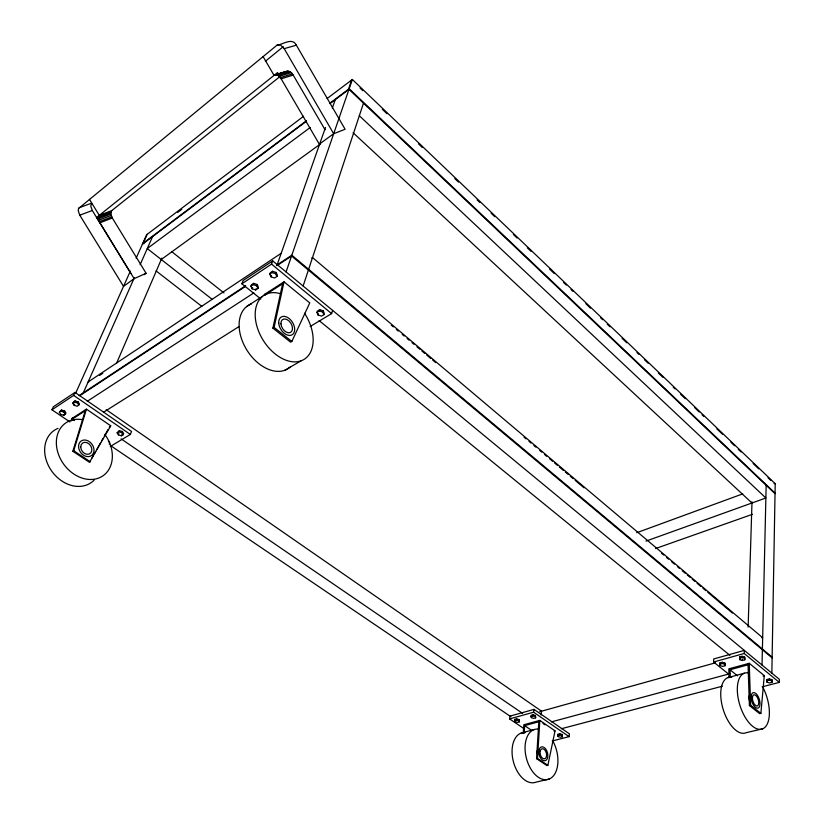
<?xml version="1.0" encoding="UTF-8"?>
<svg xmlns="http://www.w3.org/2000/svg" width="824" height="824" viewBox="0 0 824 824"><rect width="100%" height="100%" fill="white"/><g stroke="black" fill="none" stroke-linecap="round" stroke-linejoin="round"><path stroke-width="1.24" d="M762.221 686.804L779.308 682.396L779.35 679.326L272.703 260.899L243.08 280.603L241.895 283.796L260.796 298.957M771.851 673.136L775.209 483.688L352.363 79.495L327.128 98.53M771.995 682.324L771.892 679.687L769.338 678.904L766.928 679.532L766.897 680.758L767.031 682.169L769.575 682.952L771.995 682.324L771.892 679.687M771.872 680.912L769.317 680.13L769.338 678.904M767.031 682.169L766.928 679.532M762.035 665.03L766.166 485.284M748.13 627.115L752.003 501.847M779.308 682.396L744.206 653.484L744.309 650.383L713.728 658.963L713.584 662.022L729.24 674.578M744.793 659.797L744.659 657.099L742.053 656.285L739.622 656.965L739.581 658.191L739.756 659.664L742.362 660.467L744.793 659.797L744.659 657.099M739.581 658.191L742.012 657.521L742.053 656.285M742.362 660.467L742.403 659.241M739.756 659.664L739.622 656.965M737.521 675.824L729.982 669.747L730.023 668.532L730.239 677.349M725.007 665.74L724.852 663.083L722.277 662.29L719.898 662.939L719.846 664.165L720.052 665.607L722.627 666.4L725.007 665.74L724.852 663.083M719.846 664.165L722.215 663.505L722.277 662.29M720.052 665.607L719.898 662.939M539.844 720.403L555.046 730.837L547.878 765.311L537.516 758.441L539.844 720.403L523.827 724.77L523.219 733.576M547.878 765.311L546.909 765.548L536.558 758.677L538.896 720.66L538.741 721.783L524.6 725.625L524.754 724.523L524.157 733.329M729.982 669.747L747.986 664.844L748.017 663.619L749.397 705.54L759.646 713.656L760.882 713.357L764.281 675.639L749.232 663.289L728.838 668.851L729.055 677.668M552.255 740.992L569.096 736.646L569.425 733.854L534.004 709.382L510.015 716.118L509.593 718.909L523.147 728.066M562.38 736.78L562.123 734.493L559.815 733.803L557.91 734.297L557.766 735.41L558.178 736.594L560.475 737.274L562.38 736.78L562.123 734.493M557.766 735.41L559.671 734.915L559.815 733.803M558.178 736.594L557.91 734.297M541.028 714.964L541.543 711.184L106.183 409.662M535.641 717.828L535.353 715.479L533.004 714.789L531.099 715.314L530.944 716.437L531.398 717.653L533.746 718.353L535.641 717.828L535.353 715.479M531.398 717.653L531.552 716.54M530.944 716.437L532.85 715.901L533.004 714.789M569.096 736.646L533.612 712.214L534.004 709.382M519.285 721.886L518.986 719.568L516.648 718.878L514.784 719.393L514.619 720.506L515.093 721.711L517.421 722.401L519.285 721.886L518.986 719.568M515.093 721.711L514.784 719.393M514.619 720.506L516.483 719.991L516.648 718.878M112.332 218L99.931 222.81L98.375 217.423L99.282 215.373L277.523 72.574L319.31 144.159L333.679 133.725L345.122 129.275L296.362 45.196C292.335 37.029 282.993 44.547 276.988 45.186L78.538 208.503L78.229 210.82L79.784 215.188L123.518 286.361L134.147 278.646L146.095 273.29L112.311 218.01L110.828 213.993L111.549 210.779L280.15 76.426M264.185 294.632L284.043 281.829L309.762 302.923L291.84 341.466L290.625 342.187L272.888 328.137L282.859 282.601L282.416 283.878L264.885 295.157L265.338 293.89M272.888 328.137L274.093 327.396L284.043 281.829M71.142 420.961L71.894 418.53L86.458 409.147L110.715 425.802L89.507 462.326L72.842 451.274L85.593 409.703L85.078 410.898L72.224 419.169L74.325 420.59M72.842 451.274L73.717 450.738L86.458 409.147M310.164 326.5L331.629 313.614L332.618 310.38M323.873 314.686L324.275 313.398L323.204 310.813L319.733 309.669L317.343 311.122L316.941 312.409L318.023 314.984L321.484 316.128L323.873 314.686L322.802 312.1L323.204 310.813M71.987 420.415L72.749 417.984L72.224 419.169M318.023 314.984L318.424 313.707M316.941 312.409L319.331 310.957L319.733 309.669M303.119 286.021L363.487 103.155M351.673 80.01L348.48 89.26L349.211 89.96M286.072 271.941L352.363 79.495M276.916 276.473L277.369 275.185L276.174 272.456L272.6 271.271L270.241 272.826L269.788 274.114L270.993 276.833L274.547 278.007L276.916 276.473L275.721 273.743L276.174 272.456M270.993 276.833L271.446 275.556M277.091 264.947L325.48 127.493M332.309 108.099L335.296 99.601M269.788 274.114L272.147 272.559L272.6 271.271M241.895 283.796L271.549 264.123L272.703 260.899M257.953 288.462L256.728 285.794L257.191 284.517L253.668 283.353L251.372 284.867L250.908 286.144L252.134 288.802L255.656 289.966L257.953 288.462L258.406 287.185L257.191 284.517M255.656 289.966L256.11 288.688M250.908 286.144L253.205 284.63L253.668 283.353M252.134 288.802L252.597 287.535M110.272 446.484L130.336 434.444L131.552 431.446L75.005 392.399L53.313 406.829L51.964 409.796L69.989 421.97M123.178 434.732L123.672 433.548L122.395 431.539L119.367 430.591L117.121 432.847L118.399 434.856L121.427 435.803L123.178 434.732L121.911 432.724L118.872 431.776L117.121 432.847M121.911 432.724L122.395 431.539M121.427 435.803L121.911 434.608M118.872 431.776L119.367 430.591M118.399 434.856L118.883 433.671M109.242 444.064L109.726 442.89L108.449 440.912M109.345 427.522L110.715 425.802M116.586 363.209L161.865 258.097M78.96 405.151L77.58 403.049L78.115 401.865L75.005 400.886L72.749 403.214L74.129 405.315L77.229 406.284L79.485 403.966L78.115 401.865M82.977 393.594L134.415 277.554M140.132 264.669L152.605 236.54M72.749 403.214L75.005 400.886M74.129 405.315L74.665 404.121M75.489 393.594L130.388 271.024M136.145 258.18L146.651 234.716L303.613 116.277M147.156 234.335L143.191 243.193L143.881 243.739M65.498 414.245L64.118 412.185L64.653 411.001L61.573 410.043L59.359 412.33L60.749 414.39L63.809 415.348L66.033 413.061L64.653 411.001M63.809 415.348L64.344 414.163M51.964 409.796L73.666 395.396L75.005 392.399M59.359 412.33L61.573 410.043M91.979 457.959L93.205 455.785M94.441 453.602L95.666 451.418M96.902 449.234L100.6 442.694M101.836 440.51L103.062 438.337M104.298 436.154L107.995 429.613M265.39 61.254L283.26 46.659M284.167 73.233C286.711 69.453 291.686 71.492 293.2 75.077L325.078 129.78M293.2 75.077L281.149 78.836L277.884 75.386L274.279 75.19L276.699 74.448M177.654 212.417L181.764 209.317M142.686 243.574L306.394 120.819M329.651 103.381L349.17 88.745L775.044 493.082M142.418 244.172L306.559 121.149M330.167 103.453L348.954 89.373L775.034 493.71M310.257 127.463L147.269 248.56L211.912 299.143M161.257 259.508L320.557 143.881M144.159 274.68L146.095 273.29M88.117 381.996L281.2 253.277M99.58 375.435L102.773 373.313M79.114 395.623L245.634 285.712M276.792 265.143L291.83 255.224L772.139 657.15M79.784 395.695L245.356 286.484M276.812 265.73L291.562 256.007L772.119 657.913M87.272 401.288L253.833 292.911M311.771 258.046L312.512 257.562L762.664 637.725L761.901 637.941M246.603 306.59L262.568 296.31M103.422 412.33L239.084 326.52M284.754 370.295L301.069 360.84M276.988 45.186L280.551 45.001L284.198 48.647L333.679 133.725M99.333 221.708L111.724 216.918M98.416 218.751L110.828 213.993M98.746 220.214L111.147 215.445M98.375 217.423L110.797 212.674M111.704 210.645L99.127 215.507L96.655 217.474L134.147 278.646M98.612 216.321L111.034 211.583M79.784 215.188L92.298 210.501L130.831 273.383M79.083 207.782L91.639 203.157L90.774 206.175L92.298 210.501M636.715 532.726L742.723 493.875M775.209 483.688L774.086 483.523M645.965 541.121L765.867 497.995L359.326 115.741M655.513 548.568L752.446 514.31M280.376 77.641L292.438 73.882M279.182 76.333L291.253 72.594M279.12 73.707L286.392 71.472M276.473 74.603L274.052 75.345L263.093 56.599M278.903 73.861L286.165 71.626M276.576 74.86L288.678 71.142M277.884 75.386L289.976 71.657M275.35 74.788L287.452 71.08M284.198 48.647L296.362 45.196M509.593 718.909L533.612 712.214M713.584 662.022L744.206 653.484M539.741 711.689L715.376 662.836M551.431 721.875L729.827 673.723M521.365 732.979L534.23 729.539M727.901 677.616L744.309 673.218M561.35 728.735L722.318 686.217M554.099 731.094L555.046 730.837M763.076 675.958L764.281 675.639M766.897 680.758L769.317 680.13M536.558 758.677L537.516 758.441M749.397 705.54L750.633 705.231L760.882 713.357M549.186 779.041L536.115 782.12A25.688 15.666 75.5 0 1 512.971 759.903A25.688 15.666 75.5 0 1 525.424 732.485M762.818 728.776L746.122 732.711A29.036 14.245 72.9 0 1 722.494 707.002A29.036 14.245 72.9 0 1 731.65 677.287M532.85 715.901L535.198 716.602M516.483 719.991L518.821 720.681M559.671 734.915L561.978 735.605M722.215 663.505L724.801 664.299M742.012 657.521L744.618 658.324M74.469 402.081L77.58 403.049M61.038 411.228L64.118 412.185M253.205 284.63L256.728 285.794M319.331 310.957L322.802 312.1M272.147 272.559L275.721 273.743M73.717 450.738L90.393 461.801M524.6 725.625L531.696 730.435M110.468 445.526L510.849 716.684M121.128 438.883L522.663 713.429M542.954 723.441L544.973 724.832M73.666 395.396L130.336 434.444M156.066 270.9L201.808 306.363M171.485 251.464L223.963 292.932M274.093 327.396L291.84 341.466M319.135 320.618L729.889 655.317M271.549 264.123L331.629 313.614M391.379 325.233L393.347 326.891M396.293 329.384L398.26 331.042M402.194 334.359L404.162 336.017M407.108 338.499L409.075 340.158M412.021 342.65L413.988 344.308M416.934 346.801L419.88 349.283M421.847 350.942L424.793 353.434M426.76 355.093L430.695 358.409M432.662 360.067L435.608 362.56M524.064 437.214L526.031 438.873M528.977 441.355L530.944 443.013M533.89 445.506L535.857 447.164M539.782 450.481L541.749 452.139M544.705 454.632L546.662 456.29M549.618 458.772L552.564 461.265M554.531 462.923L557.477 465.416M559.444 467.074L563.369 470.391M565.336 472.049L568.292 474.542M570.249 476.2L573.205 478.682M575.173 480.341L584.01 487.808M661.651 553.337L663.619 554.995M666.575 557.488L668.532 559.146M671.488 561.628L674.434 564.121M677.38 566.603L679.347 568.272M682.293 570.754L685.249 573.246M687.206 574.905L690.162 577.387M692.119 579.045L695.075 581.538M697.042 583.196L700.966 586.513M702.934 588.171L705.88 590.664M707.847 592.322L732.423 613.056M353.094 132.746L751.972 503.001M360.037 88.003L362.828 90.661M382.346 109.304L386.992 113.743M418.592 143.932L422.3 147.475M454.827 178.55L458.546 182.104M477.137 199.861L479.928 202.519M491.073 213.169L494.791 216.722M513.383 234.48L517.101 238.033M527.319 247.797L531.037 251.351M549.629 269.098L554.274 273.537M563.564 282.416L566.356 285.083M571.001 289.523L572.855 291.294M585.864 303.726L590.509 308.166M600.737 317.93L602.591 319.702M607.247 324.141L610.028 326.809M622.11 338.345L626.755 342.784M636.983 352.548L638.837 354.33M644.419 359.655L648.138 363.209M658.355 372.973L663.001 377.413M673.229 387.177L675.083 388.949M680.655 394.274L685.311 398.713M694.601 407.592L699.246 412.031M702.038 414.699L703.892 416.47M716.901 428.902L722.483 434.227M730.847 442.21L734.565 445.763M738.283 449.317L741.064 451.985M753.146 463.521L758.729 468.846M768.019 477.724L770.801 480.392M89.425 199.284L99.282 215.373M749.232 663.289L750.633 705.231M552.513 740.405A25.894 15.594 75.4 0 1 551.091 778.011A25.894 15.594 75.4 0 1 526.412 758.337A25.894 15.594 75.4 0 1 538.268 729.044M537.227 753.909A7.138 4.305 75.3 0 1 537.351 750.448M104.895 434.444A32.321 25.41 53.9 0 1 98.314 478.198A32.321 25.41 53.9 0 1 57.577 451.511A32.321 25.41 53.9 0 1 82.297 419.643M94.245 479.97A32.002 25.4 53.5 0 1 51.551 470.885A32.002 25.4 53.5 0 1 58.03 428.356M290.285 366.958A37.358 24.823 57.8 0 1 246.778 349.912A37.358 24.823 57.8 0 1 251.341 303.932M304.54 313.254A37.811 24.699 58 0 1 299.957 361.19A37.811 24.699 58 0 1 257.037 326.695A37.811 24.699 58 0 1 280.036 293.56M762.509 686.619A29.303 14.09 72.7 0 1 764.332 727.86A29.303 14.09 72.7 0 1 739.664 704.51A29.303 14.09 72.7 0 1 748.017 672.899M749.366 700.338A8.085 3.883 72.7 0 1 749.51 694.993M539.009 750.067A7.148 4.295 75.3 0 0 544.293 760.799A7.148 4.295 75.3 0 0 546.683 750.54A7.148 4.295 75.3 0 0 539.009 750.067M540.214 751.086A5.16 3.1 75.3 0 0 544.025 758.852A5.16 3.1 75.3 0 0 545.756 751.447A5.16 3.1 75.3 0 0 540.214 751.086M78.558 446.515A8.93 7.004 54 0 0 90.207 456.259A8.93 7.004 54 0 0 90.094 442.2A8.93 7.004 54 0 0 78.558 446.515M80.721 447.01A6.448 5.057 54 0 0 89.136 454.055A6.448 5.057 54 0 0 89.054 443.909A6.448 5.057 54 0 0 80.721 447.01M278.728 323.111A10.444 6.808 58 0 0 291.253 335.193A10.444 6.808 58 0 0 290.099 319.341A10.444 6.808 58 0 0 278.728 323.111M280.953 323.863A7.54 4.913 58 0 0 289.997 332.608A7.54 4.913 58 0 0 289.183 321.164A7.54 4.913 58 0 0 280.953 323.863M751.22 696.033A8.096 3.883 72.7 0 0 757.143 708.187A8.096 3.883 72.7 0 0 758.389 696.949A8.096 3.883 72.7 0 0 751.22 696.033M752.446 697.228A5.84 2.802 72.7 0 0 756.71 706.014A5.84 2.802 72.7 0 0 757.616 697.907A5.84 2.802 72.7 0 0 752.446 697.228"/></g></svg>
